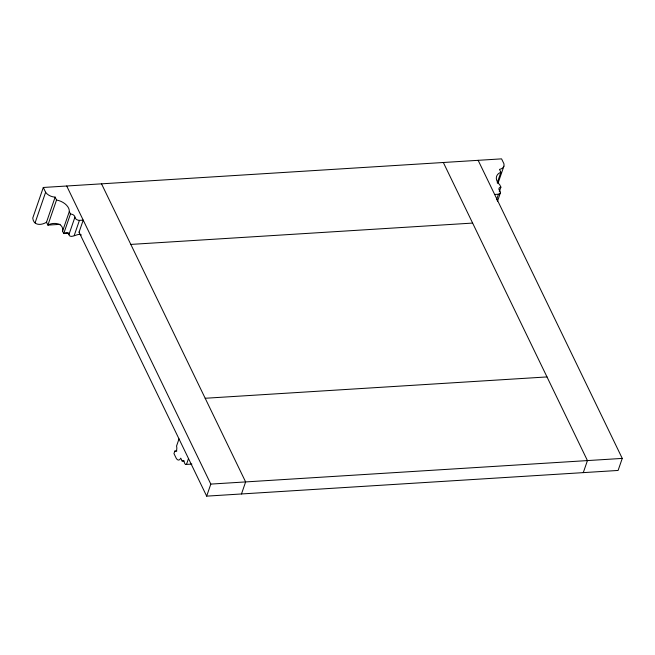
<?xml version="1.0" encoding="UTF-8"?>
<svg xmlns="http://www.w3.org/2000/svg" width="655" height="655" viewBox="0 0 655 655"><rect width="100%" height="100%" fill="white"/><g stroke="black" fill="none" stroke-linecap="round" stroke-linejoin="round"><path stroke-width="0.98" d="M68.824 233.262L63.723 233.581L62.561 231.174C64.092 222.864 53.17 221.906 47.889 225.107L46.497 222.225L55.135 197.13A9.006 5.83 19 0 1 45.621 192.275L43.296 187.469L501.566 158.862L503.892 163.668A9.006 5.83 19 0 1 499.487 169.391L500.878 172.273A13.059 8.45 19 0 0 499.732 184.726L500.887 187.133L499.282 191.792M43.296 187.469L32.75 218.082C33.544 225.991 41.609 225.345 46.497 222.225M35.075 222.888L45.621 192.275M55.135 197.13L56.535 200.021L47.889 225.107L60.121 224.346M62.561 231.174L69.307 211.606A13.059 8.45 19 0 0 56.535 200.021M69.307 211.606L70.47 214.005L63.723 233.581C65.361 232.222 69.422 231.903 68.988 234.981C70.797 239.231 78.747 232.263 81.367 234.989M68.963 234.506L74.932 217.19A3.693 2.391 19 0 0 70.47 214.005M74.236 235.44L79.419 220.383L83.218 220.145L79.067 232.189M179.011 438.932L176.547 446.063A3.668 1.515 86.4 0 1 176.522 450.304A3.668 1.515 86.4 0 1 174.82 451.082L173.96 453.587L176.285 458.402A9.006 3.709 86.4 0 0 180.739 458.164L182.139 461.055A3.693 1.523 86.4 0 1 184.366 462.479A3.725 1.539 86.4 0 0 184.874 463.732L185.529 464.403A3.725 1.539 86.4 0 0 186.773 463.593L188.509 458.574M478.15 160.319L622.25 458.41L618.099 470.454L206.669 496.138L210.812 484.094L66.712 186.012M241.482 493.968L245.625 481.924L101.525 183.834M497.227 182.892L500.878 172.273M497.947 183.449L503.883 166.231M496.506 199.865L498.447 194.216A3.725 2.407 19 0 0 499.675 190.671A3.693 2.391 19 0 1 500.887 187.133M497.44 201.412L500.379 192.897M583.286 472.623L587.437 460.58L443.337 162.497M494.648 194.453L498.447 194.216M130.812 244.413L472.623 223.077M205.187 398.265L546.999 376.928M174.82 451.082L176.866 450.951M182.139 461.055L184.178 460.923M185.766 464.469L191.89 464.084M210.812 484.094L622.25 458.41M79.018 232.091L206.669 496.138M79.419 220.383A3.725 2.407 19 0 1 74.932 217.19"/></g></svg>
